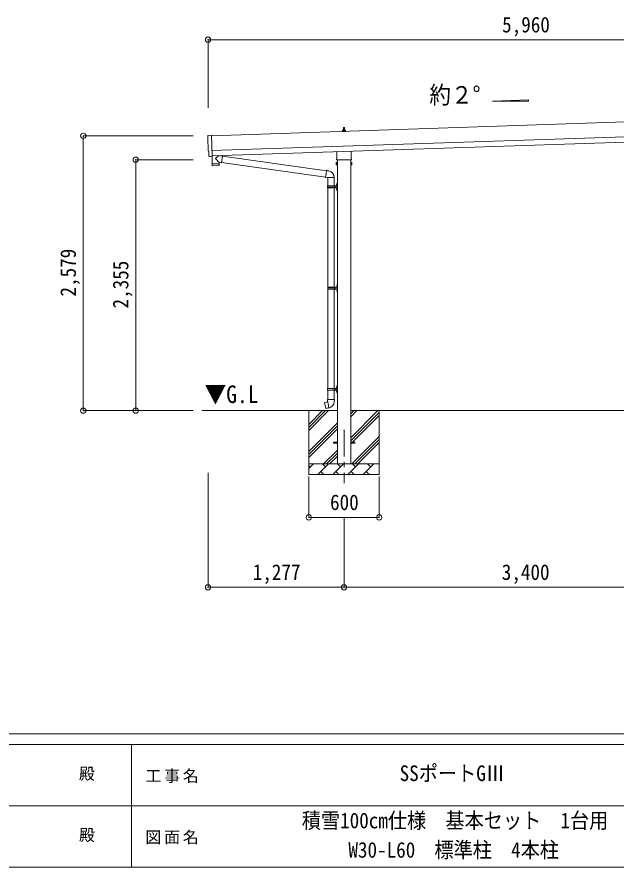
# Model space of a CAD drawing. Units: millimetres at full size, sheet at 1:50. Extents: x -14053 to 14053, y -9700 to 9700.
# Drawn here: x -1822 to 3802, y -9700 to -1722 of the extents above; entities that cross this region are included whole.
import ezdxf
from ezdxf.enums import TextEntityAlignment as Align

# ---------------------------------------------------------------- set-up
doc = ezdxf.new("R2010")
doc.units = ezdxf.units.MM
doc.header["$LTSCALE"] = 50
doc.header["$PDMODE"] = 32
doc.header["$PDSIZE"] = 50
doc.linetypes.add('CHAIN1', pattern=[8, 5, -1, 1, -1])
for name, color, linetype, lineweight in [('0-0_0', 7, 'Continuous', 9), ('0-1_Defpoints', 4, 'Continuous', 9), ('0-2_TEXT1', 7, 'Continuous', 9), ('0-4_OTH_LINE', 7, 'CHAIN1', 9), ('0-6_PARTS1', 6, 'Continuous', 9), ('0-7_PARTS2', 4, 'Continuous', 9), ('0-F', 6, 'Continuous', 9), ('F-0', 7, 'Continuous', 9)]:
    doc.layers.add(name, color=color, linetype=linetype, lineweight=lineweight)
doc.styles.add('ＭＳ ゴシック', font='')
doc.styles.get('ＭＳ ゴシック').set_extended_font_data('MS Gothic')

msp = doc.modelspace()

# ---------------------------------------------------------------- linework, layer by layer
at = {"layer": '0-0_0'}
for p, q in [((1186.05, -5416.95), (-87.91, -5416.95)), ((918.55, -5416.95), (918.55, -6016.95)), ((918.55, -5602), (1103.6, -5416.95)), ((918.55, -5573.72), (1075.31, -5416.95)), ((918.55, -5545.43), (1047.03, -5416.95)), ((1311.05, -5672.05), (1566.14, -5416.95)), ((1311.05, -5474.06), (1368.15, -5416.95)), ((1311.05, -5445.77), (1339.87, -5416.95)), ((4586.05, -5416.95), (1311.05, -5416.95)), ((1578.55, -5416.95), (1578.55, -6016.95)), ((1311.05, -5700.33), (1578.55, -5432.83)), ((1311.05, -5728.62), (1578.55, -5461.12)), ((918.55, -5799.99), (1186.05, -5532.49)), ((918.55, -5828.27), (1186.05, -5560.77)), ((918.55, -5856.56), (1186.05, -5589.06)), ((1320.7, -5916.95), (1578.55, -5659.11)), ((1348.99, -5916.95), (1578.55, -5687.39)), ((1377.27, -5916.95), (1578.55, -5715.68)), ((1056.14, -5916.95), (1186.05, -5787.05)), ((1084.43, -5916.95), (1186.05, -5815.33)), ((1112.71, -5916.95), (1186.05, -5843.62)), ((918.55, -5916.95), (1578.55, -5916.95)), ((918.55, -5959.84), (961.44, -5916.95)), ((932.89, -5945.5), (918.55, -5931.16)), ((1002.86, -6016.95), (1102.86, -5916.95)), ((1074.31, -5945.5), (1045.75, -5916.95)), ((1144.28, -6016.95), (1244.28, -5916.95)), ((1215.73, -5945.5), (1187.18, -5916.95)), ((1285.7, -6016.95), (1385.7, -5916.95)), ((1357.15, -5945.5), (1328.6, -5916.95)), ((1427.12, -6016.95), (1527.12, -5916.95)), ((1498.57, -5945.5), (1470.02, -5916.95)), ((1575.26, -5916.95), (1578.55, -5913.67)), ((1578.55, -6016.95), (918.55, -6016.95)), ((1031.41, -5988.4), (1059.97, -6016.95)), ((1172.84, -5988.4), (1201.39, -6016.95)), ((1314.26, -5988.4), (1342.81, -6016.95)), ((1455.68, -5988.4), (1484.23, -6016.95))]:
    msp.add_line(p, q, dxfattribs=at)
at = {"layer": '0-1_Defpoints'}
for p, q in [((5895.91, -2640.34), (2.9, -2836.77)), ((7.56, -2976.69), (5900.58, -2780.26)), ((1230.3, -2798.19), (1230.3, -2790.47)), ((1230.68, -2789.69), (1266.41, -2789.69)), ((1231.06, -2789.5), (1237.78, -2787.87)), ((1238.16, -2787.69), (1258.93, -2787.69)), ((1238.55, -2786.9), (1238.55, -2782.69)), ((1239.55, -2782.69), (1257.55, -2782.69)), ((1242.55, -2782.69), (1243.27, -2759.16)), ((1244.27, -2758.19), (1252.82, -2758.19)), ((1253.82, -2759.16), (1254.55, -2782.69)), ((1258.55, -2786.9), (1258.55, -2782.69)), ((1266.03, -2789.5), (1259.31, -2787.87)), ((1266.8, -2798.19), (1266.8, -2790.47)), ((9.23, -3026.66), (5902.24, -2830.23)), ((1266.8, -2798.19), (1230.3, -2798.19)), ((-10.27, -3031.08), (-17.19, -3030.95)), ((9.32, -3029.43), (9.36, -3030.43)), ((1180.25, -3052.18), (1180.25, -2987.63)), ((1316.85, -2983.08), (1316.85, -3052.18)), ((1174.55, -3090.45), (1175.31, -3089.13)), ((1174.55, -3090.45), (1174.55, -3107.45)), ((1174.55, -3107.45), (1175.31, -3108.76)), ((1181.55, -3094.04), (1175.31, -3094.04)), ((1181.55, -3103.86), (1175.31, -3103.86)), ((1181.55, -3108.76), (1175.31, -3108.76)), ((1178.55, -3060.95), (1178.55, -3055.45)), ((1316.48, -3064.45), (1180.61, -3064.45)), ((1184.05, -3108.15), (1181.55, -3108.15)), ((1186.05, -3064.45), (1186.05, -5916.95)), ((1311.05, -5916.95), (1311.05, -3064.45)), ((1313.05, -3108.15), (1315.55, -3108.15)), ((1315.55, -3094.04), (1321.79, -3094.04)), ((1315.55, -3103.86), (1321.79, -3103.86)), ((1315.55, -3108.76), (1321.79, -3108.76)), ((1318.55, -3055.45), (1318.55, -3060.95)), ((1322.55, -3090.45), (1321.79, -3089.13)), ((1322.55, -3107.45), (1321.79, -3108.76)), ((1322.55, -3090.45), (1322.55, -3107.45)), ((1148.55, -5712.45), (1186.05, -5712.45)), ((1148.55, -5721.45), (1148.55, -5712.45)), ((1148.55, -5721.45), (1186.05, -5721.45)), ((1311.05, -5712.45), (1348.55, -5712.45)), ((1311.05, -5721.45), (1348.55, -5721.45)), ((1348.55, -5721.45), (1348.55, -5712.45))]:
    msp.add_line(p, q, dxfattribs=at)
for points in [[(-28.77, -2834.39), (2.73, -2831.68), (9.32, -3029.43)], [(-20.13, -3028.06), (-21.7, -2981.05), (-22.3, -2981.07)], [(-9.53, -3030.79), (-8.89, -3030.13), (9.36, -3030.43)], [(1181.55, -3108.76), (1181.55, -3089.13), (1175.31, -3089.13)], [(1181.55, -3108.15), (1181.55, -3089.75), (1184.05, -3089.75)], [(1315.55, -3108.15), (1315.55, -3089.75), (1313.05, -3089.75)], [(1315.55, -3108.76), (1315.55, -3089.13), (1321.79, -3089.13)]]:
    msp.add_lwpolyline(points, dxfattribs=at)
for points in [[(1184.05, -3109.45), (1184.05, -3088.45), (1186.05, -3088.45), (1186.05, -3109.45)], [(1313.05, -3109.45), (1313.05, -3088.45), (1311.05, -3088.45), (1311.05, -3109.45)]]:
    msp.add_lwpolyline(points, close=True, dxfattribs=at)
for centre, radius, start, end in [((1231.3, -2790.47), 1, 103.62699, 180), ((1237.55, -2786.9), 1, 283.62699, 0), ((1242.63, -2783.32), 4.13, 90, 171.17633), ((1239.55, -2783.69), 1, 90, 180), ((1244.27, -2759.19), 1, 90, 178.60509), ((1251.88, -2782.69), 4.83, 133.60282, 180), ((1245.21, -2782.69), 4.83, 0, 46.39718), ((1252.82, -2759.19), 1, 1.39491, 90), ((1254.46, -2783.32), 4.13, 8.82367, 90), ((1257.55, -2783.69), 1, 0, 90), ((1259.55, -2786.9), 1, 180, 256.37301), ((1265.8, -2790.47), 1, 0, 76.37301), ((1178.89, -3091.59), 4.34, 145.61575, 214.38425), ((1190.79, -3098.95), 16.24, 162.41205, 197.58795), ((1178.89, -3106.31), 4.34, 145.61575, 214.38425), ((1182.55, -3055.45), 4, 125.09963, 180), ((1182.55, -3060.95), 4, 180, 194.47751), ((1182.55, -3060.95), 4, 194.47751, 241.04498), ((1314.55, -3060.95), 4, 298.95502, 345.52249), ((1314.55, -3055.45), 4, 0, 54.90037), ((1314.55, -3060.95), 4, 345.52249, 0), ((1318.2, -3091.59), 4.34, 325.61575, 34.38425), ((1306.31, -3098.95), 16.24, 342.41205, 17.58795), ((1318.2, -3106.31), 4.34, 325.61575, 34.38425)]:
    msp.add_arc(centre, radius, start, end, dxfattribs=at)
for centre, major_axis, ratio, start_param, end_param in [((-28.51, -2837.38), (-3, -0.1), 0.99863, 4.7647489, 6.2979817), ((-4789.38, -3066.54), (4760.73, 158.69), 0.99863, 6.2686928, 6.2979817), ((-22.44, -2976.68), (-4.4, -0.15), 0.99863, 6.2686928, 7.8539816), ((-17.13, -3027.95), (-2.11, -2.14), 0.9974, 5.5252311, 7.0411395), ((-10.24, -3030.08), (-0.704, -0.714), 0.9974, 0.7579542, 1.5707963)]:
    msp.add_ellipse(centre, major_axis=major_axis, ratio=ratio, start_param=start_param, end_param=end_param, dxfattribs=at)
at = {"layer": '0-2_TEXT1'}
for p, q in [((70.65, -3024.62), (43.43, -3047.65)), ((108.34, -3027.91), (82.42, -3024.22)), ((108.34, -3027.91), (99.37, -3090.97)), ((108.57, -3029.81), (1084.68, -3165.2)), ((11.36, -3102.63), (12.03, -3115.67)), ((15.83, -3101.49), (15.88, -3102.48)), ((74.89, -3087.49), (43.4, -3054.98)), ((70.8, -3099.65), (70.81, -3100.65)), ((74.89, -3087.49), (99.37, -3090.97)), ((74.89, -3087.49), (75.29, -3099.5)), ((99.14, -3089.07), (1074.26, -3224.3)), ((72.63, -3116.6), (15.12, -3118.52)), ((1085, -3163.38), (1079.47, -3194.75)), ((1085, -3163.38), (1086.14, -3161.4)), ((1086.14, -3161.4), (1089.7, -3162.03)), ((1089.7, -3162.03), (1090.12, -3164.38)), ((1104.63, -3167.2), (1106.32, -3168.83)), ((1106.32, -3168.83), (1108.43, -3169.28)), ((1073.93, -3226.11), (1079.47, -3194.75)), ((1073.93, -3226.11), (1074.33, -3228.37)), ((1073.93, -3226.11), (1079.09, -3226.93)), ((1074.33, -3228.37), (1077.89, -3228.99)), ((1077.89, -3228.99), (1079.09, -3226.93)), ((1079.09, -3226.93), (1093.69, -3229.24)), ((1093.69, -3229.24), (1095.9, -3228.26)), ((1156.19, -3228.65), (1095.01, -3228.65)), ((1096.05, -3228.65), (1096.05, -3307.95)), ((1156.05, -3228.65), (1156.05, -3307.95)), ((1093.05, -3309.95), (1143.38, -3309.95)), ((1093.05, -3323.95), (1143.38, -3323.95)), ((1094.05, -3307.95), (1180.05, -3307.95)), ((1094.05, -3307.95), (1094.05, -3309.95)), ((1094.05, -3325.95), (1094.05, -3323.95)), ((1094.05, -3325.95), (1180.05, -3325.95)), ((1096.05, -3325.95), (1096.05, -4257.95)), ((1153.05, -3307.95), (1153.05, -3312.45)), ((1153.05, -3312.45), (1155.05, -3312.45)), ((1153.05, -3325.95), (1153.05, -3321.45)), ((1153.05, -3321.45), (1155.05, -3321.45)), ((1155.05, -3312.45), (1155.05, -3316.95)), ((1155.05, -3321.45), (1155.05, -3316.95)), ((1156.05, -3325.95), (1156.05, -4257.95)), ((1161.05, -3307.95), (1161.05, -3316.95)), ((1161.05, -3312.45), (1164.05, -3312.45)), ((1161.05, -3325.95), (1161.05, -3316.95)), ((1161.05, -3321.45), (1164.05, -3321.45)), ((1164.05, -3312.45), (1164.05, -3316.95)), ((1164.05, -3321.45), (1164.05, -3316.95)), ((1179.74, -3290.8), (1181.79, -3291.8)), ((1179.74, -3338.8), (1181.79, -3339.8)), ((1181.01, -3288.8), (1181.65, -3288.8)), ((1181.01, -3288.8), (1181.01, -3297.1)), ((1181.01, -3297.1), (1181.65, -3297.1)), ((1181.01, -3336.8), (1181.65, -3336.8)), ((1181.01, -3336.8), (1181.01, -3345.1)), ((1181.01, -3345.1), (1181.65, -3345.1)), ((1181.65, -3288.8), (1181.65, -3297.1)), ((1181.65, -3288.8), (1182.05, -3289.2)), ((1181.65, -3297.1), (1182.05, -3296.7)), ((1181.65, -3336.8), (1181.65, -3345.1)), ((1181.65, -3336.8), (1182.05, -3337.2)), ((1181.65, -3345.1), (1182.05, -3344.7)), ((1181.79, -3291.8), (1182.4, -3292.95)), ((1181.79, -3339.8), (1182.4, -3340.95)), ((1182.05, -3284.95), (1185.05, -3283.45)), ((1182.05, -3284.95), (1182.05, -3316.95)), ((1182.05, -3289.2), (1182.05, -3296.7)), ((1182.05, -3348.95), (1182.05, -3316.95)), ((1182.05, -3337.2), (1182.05, -3344.7)), ((1182.05, -3348.95), (1185.05, -3350.45)), ((1185.05, -3283.45), (1185.05, -3316.95)), ((1185.05, -3283.45), (1186.05, -3283.45)), ((1185.05, -3350.45), (1185.05, -3316.95)), ((1185.05, -3350.45), (1186.05, -3350.45)), ((1186.05, -3283.45), (1186.05, -3316.95)), ((1186.05, -3350.45), (1186.05, -3316.95)), ((1095.55, -4259.95), (1145.88, -4259.95)), ((1095.55, -4273.95), (1145.88, -4273.95)), ((1096.05, -4275.94), (1096.05, -5207.95)), ((1096.55, -4257.95), (1182.55, -4257.95)), ((1096.55, -4257.95), (1096.55, -4259.95)), ((1096.55, -4275.95), (1096.55, -4273.95)), ((1096.55, -4275.95), (1182.55, -4275.95)), ((1155.55, -4257.95), (1155.55, -4262.45)), ((1155.55, -4262.45), (1157.55, -4262.45)), ((1155.55, -4275.95), (1155.55, -4271.45)), ((1155.55, -4271.45), (1157.55, -4271.45)), ((1156.05, -4275.94), (1156.05, -5207.95)), ((1157.55, -4262.45), (1157.55, -4266.95)), ((1157.55, -4271.45), (1157.55, -4266.95)), ((1163.55, -4257.95), (1163.55, -4266.95)), ((1163.55, -4262.45), (1166.55, -4262.45)), ((1163.55, -4275.95), (1163.55, -4266.95)), ((1163.55, -4271.45), (1166.55, -4271.45)), ((1166.55, -4262.45), (1166.55, -4266.95)), ((1166.55, -4271.45), (1166.55, -4266.95)), ((1182.24, -4240.8), (1184.29, -4241.8)), ((1182.24, -4288.8), (1184.29, -4289.8)), ((1183.51, -4238.8), (1184.15, -4238.8)), ((1183.51, -4238.8), (1183.51, -4247.1)), ((1183.51, -4247.1), (1184.15, -4247.1)), ((1183.51, -4286.8), (1184.15, -4286.8)), ((1183.51, -4286.8), (1183.51, -4295.1)), ((1183.51, -4295.1), (1184.15, -4295.1)), ((1184.15, -4238.8), (1184.15, -4247.1)), ((1184.15, -4238.8), (1184.55, -4239.2)), ((1184.15, -4247.1), (1184.55, -4246.7)), ((1184.15, -4286.8), (1184.15, -4295.1)), ((1184.15, -4286.8), (1184.55, -4287.2)), ((1184.15, -4295.1), (1184.55, -4294.7)), ((1184.29, -4241.8), (1184.9, -4242.95)), ((1184.29, -4289.8), (1184.9, -4290.95)), ((1184.55, -4234.95), (1187.55, -4233.45)), ((1184.55, -4234.95), (1184.55, -4266.95)), ((1184.55, -4239.2), (1184.55, -4246.7)), ((1184.55, -4298.95), (1184.55, -4266.95)), ((1184.55, -4287.2), (1184.55, -4294.7)), ((1184.55, -4298.95), (1187.55, -4300.45)), ((1187.55, -4233.45), (1187.55, -4266.95)), ((1187.55, -4233.45), (1188.55, -4233.45)), ((1187.55, -4300.45), (1187.55, -4266.95)), ((1187.55, -4300.45), (1188.55, -4300.45)), ((1188.55, -4233.45), (1188.55, -4266.95)), ((1188.55, -4300.45), (1188.55, -4266.95)), ((1182.05, -5184.95), (1185.05, -5183.45)), ((1182.05, -5184.95), (1182.05, -5216.95)), ((1185.05, -5183.45), (1185.05, -5216.95)), ((1185.05, -5183.45), (1186.05, -5183.45)), ((1186.05, -5183.45), (1186.05, -5216.95)), ((1093.05, -5209.95), (1143.38, -5209.95)), ((1093.05, -5223.95), (1143.38, -5223.95)), ((1094.05, -5207.95), (1180.05, -5207.95)), ((1094.05, -5207.95), (1094.05, -5209.95)), ((1094.05, -5225.95), (1094.05, -5223.95)), ((1094.05, -5225.95), (1180.05, -5225.95)), ((1096.05, -5225.95), (1096.05, -5310.88)), ((1153.05, -5207.95), (1153.05, -5212.45)), ((1153.05, -5212.45), (1155.05, -5212.45)), ((1153.05, -5225.95), (1153.05, -5221.45)), ((1153.05, -5221.45), (1155.05, -5221.45)), ((1155.05, -5212.45), (1155.05, -5216.95)), ((1155.05, -5221.45), (1155.05, -5216.95)), ((1156.05, -5225.95), (1156.05, -5310.88)), ((1161.05, -5207.95), (1161.05, -5216.95)), ((1161.05, -5212.45), (1164.05, -5212.45)), ((1161.05, -5225.95), (1161.05, -5216.95)), ((1161.05, -5221.45), (1164.05, -5221.45)), ((1164.05, -5212.45), (1164.05, -5216.95)), ((1164.05, -5221.45), (1164.05, -5216.95)), ((1179.74, -5190.8), (1181.79, -5191.8)), ((1179.74, -5238.8), (1181.79, -5239.8)), ((1181.01, -5188.8), (1181.65, -5188.8)), ((1181.01, -5188.8), (1181.01, -5197.1)), ((1181.01, -5197.1), (1181.65, -5197.1)), ((1181.01, -5236.8), (1181.65, -5236.8)), ((1181.01, -5236.8), (1181.01, -5245.1)), ((1181.01, -5245.1), (1181.65, -5245.1)), ((1181.65, -5188.8), (1181.65, -5197.1)), ((1181.65, -5188.8), (1182.05, -5189.2)), ((1181.65, -5197.1), (1182.05, -5196.7)), ((1181.65, -5236.8), (1181.65, -5245.1)), ((1181.65, -5236.8), (1182.05, -5237.2)), ((1181.65, -5245.1), (1182.05, -5244.7)), ((1181.79, -5191.8), (1182.4, -5192.95)), ((1181.79, -5239.8), (1182.4, -5240.95)), ((1182.05, -5189.2), (1182.05, -5196.7)), ((1182.05, -5248.95), (1182.05, -5216.95)), ((1182.05, -5237.2), (1182.05, -5244.7)), ((1182.05, -5248.95), (1185.05, -5250.45)), ((1185.05, -5250.45), (1185.05, -5216.95)), ((1185.05, -5250.45), (1186.05, -5250.45)), ((1186.05, -5250.45), (1186.05, -5216.95)), ((1067.59, -5339.33), (1066.78, -5340.5)), ((1066.78, -5340.5), (1076.4, -5395.06)), ((1095.45, -5334.08), (1067.59, -5339.33)), ((1080.33, -5336.72), (1080.12, -5336.97)), ((1094.2, -5310.88), (1092.05, -5311.66)), ((1092.05, -5311.66), (1092.05, -5315.28)), ((1092.05, -5315.28), (1094.29, -5316.09)), ((1094.2, -5310.88), (1126.05, -5310.88)), ((1094.2, -5310.88), (1094.29, -5316.09)), ((1094.29, -5316.09), (1094.55, -5330.88)), ((1094.55, -5330.88), (1095.9, -5332.88)), ((1105.81, -5391.37), (1095.68, -5333.9)), ((1095.7, -5333.08), (1095.7, -5333.78)), ((1095.9, -5332.88), (1095.86, -5332.88)), ((1157.9, -5310.88), (1126.05, -5310.88)), ((1156.23, -5332.82), (1156.16, -5334.98)), ((1157.55, -5330.88), (1156.23, -5332.82)), ((1160.05, -5315.28), (1157.8, -5316.09)), ((1157.9, -5310.88), (1160.05, -5311.66)), ((1160.05, -5311.66), (1160.05, -5315.28)), ((1090.42, -5393.97), (1090.14, -5393.81)), ((1106.11, -5392.14), (1105.87, -5391.47))]:
    msp.add_line(p, q, dxfattribs=at)
for points in [[(8.96, -3030.43), (11.33, -3101.64), (75.29, -3099.5)], [(75.53, -3113.56), (75.33, -3100.5), (11.36, -3102.63)], [(1085, -3163.38), (1090.12, -3164.38), (1104.63, -3167.2)], [(1179.74, -3295.1), (1181.79, -3294.1), (1182.4, -3292.95)], [(1179.74, -3343.1), (1181.79, -3342.1), (1182.4, -3340.95)], [(1182.24, -4245.1), (1184.29, -4244.1), (1184.9, -4242.95)], [(1182.24, -4293.1), (1184.29, -4292.1), (1184.9, -4290.95)], [(1179.74, -5195.1), (1181.79, -5194.1), (1182.4, -5192.95)], [(1179.74, -5243.1), (1181.79, -5242.1), (1182.4, -5240.95)], [(1082.57, -5336.51), (1082.29, -5336.35), (1080.33, -5336.72)], [(1157.9, -5310.88), (1157.8, -5316.09), (1157.55, -5330.88)], [(1105.54, -5391.28), (1077.56, -5395.88), (1076.4, -5395.06)], [(1092.61, -5393.41), (1092.39, -5393.64), (1090.42, -5393.97)]]:
    msp.add_lwpolyline(points, dxfattribs=at)
for centre, radius, start, end in [((46.82, -3051.33), 5, 132.56466, 226.88314), ((15.02, -3115.52), 3, 182.90915, 271.95747), ((72.53, -3113.6), 3, 271.90915, 0.90915), ((1095.9, -3228.26), 60.3, 359.62495, 78), ((1141.8, -3316.95), 49.25, 171.82876, 180.00002), ((1141.8, -3316.95), 49.25, 180.00002, 188.17127), ((1143.38, -3307.95), 2, 270, 359.99998), ((1143.38, -3325.95), 2, 0.00005, 90.00004), ((1185.34, -3292.95), 6, 136.21765, 223.78235), ((1185.34, -3340.95), 6, 136.21765, 223.78235), ((1180.05, -3305.95), 2, 270, 359.99998), ((1180.05, -3327.95), 2, 0.00005, 90.00004), ((1144.3, -4266.95), 49.25, 171.82876, 180.00002), ((1144.3, -4266.95), 49.25, 180.00002, 188.17127), ((1145.88, -4257.95), 2, 270, 359.99998), ((1145.88, -4275.95), 2, 0.00005, 90.00004), ((1187.84, -4242.95), 6, 136.21765, 223.78235), ((1187.84, -4290.95), 6, 136.21765, 223.78235), ((1182.55, -4255.95), 2, 270, 359.99998), ((1182.55, -4277.95), 2, 0.00005, 90.00004), ((1141.8, -5216.95), 49.25, 171.82876, 180.00002), ((1141.8, -5216.95), 49.25, 180.00002, 188.17127), ((1143.38, -5207.95), 2, 270, 359.99998), ((1143.38, -5225.95), 2, 0.00005, 90.00004), ((1185.34, -5192.95), 6, 136.21765, 223.78235), ((1185.34, -5240.95), 6, 136.21765, 223.78235), ((1180.05, -5205.95), 2, 270, 359.99998), ((1180.05, -5227.95), 2, 0.00005, 90.00004), ((1095.4, -5333.78), 0.3, 280.66842, 0), ((1095.9, -5333.08), 0.2, 100, 180), ((1095.9, -5332.88), 60.3, 279.96938, 358), ((1105.59, -5391.58), 0.3, 20, 99.33158), ((1106.3, -5392.07), 0.2, 200, 279.96938)]:
    msp.add_arc(centre, radius, start, end, dxfattribs=at)
at = {"layer": '0-4_OTH_LINE'}
msp.add_line((1248.55, -5596.95), (1248.55, -6096.95), dxfattribs=at)
at = {"layer": '0-6_PARTS1'}
for p, q in [((-28.4, -1936.22), (-28.4, -2576.02)), ((-1199.8, -2837.97), (-168.54, -2837.97)), ((-707.32, -3061.95), (-168.54, -3061.95)), ((-1199.8, -5416.95), (-168.54, -5416.95)), ((-707.32, -5416.95), (-168.54, -5416.95)), ((-28.5, -7074.78), (-28.5, -5999.41)), ((918.55, -6419.25), (918.55, -6035.68)), ((1578.55, -6419.25), (1578.55, -6035.68)), ((918.55, -6419.25), (1578.55, -6419.25)), ((1248.55, -7074.78), (1248.55, -6419.25)), ((1248.55, -7074.78), (1248.55, -6419.25))]:
    msp.add_line(p, q, dxfattribs=at)
for p in [(-28.4, -1936.22), (-1199.8, -2837.97), (-707.32, -3061.95), (-1199.8, -5416.95), (-707.32, -5416.95), (918.55, -6419.25), (1578.55, -6419.25), (-28.5, -7074.78), (1248.55, -7074.78)]:
    msp.add_point(p, dxfattribs=at)
at = {"layer": '0-7_PARTS2'}
for p, q in [((2643.23, -2511.76), (2979.23, -2499.35)), ((2979.23, -2511.76), (2643.23, -2511.76)), ((2979.23, -2499.35), (2979.23, -2511.76))]:
    msp.add_line(p, q, dxfattribs=at)
at = {"layer": '0-F'}
for p, q in [((-28.4, -1936.22), (5931.56, -1936.22)), ((-1199.8, -5416.95), (-1199.8, -2837.97)), ((-707.32, -5416.95), (-707.32, -3061.95)), ((1248.55, -7074.78), (-28.5, -7074.78)), ((1248.55, -7074.78), (4648.55, -7074.78))]:
    msp.add_line(p, q, dxfattribs=at)
at = {"layer": 'F-0', "color": 5, "lineweight": 5}
for p, q in [((-14053.43, -8450), (13346.57, -8450)), ((-14053.43, -8550), (8901.98, -8550)), ((-748.03, -8550), (-748.03, -9700)), ((-5748.03, -9125), (4501.97, -9125)), ((-14053.43, -9700), (13346.57, -9700))]:
    msp.add_line(p, q, dxfattribs=at)

# ---------------------------------------------------------------- texts
at = {"layer": '0-0_0', "style": 'ＭＳ ゴシック', "width": 0.9}
msp.add_text('▼G.L', height=165, dxfattribs=at).set_placement((-60.19, -5394.73), align=Align.BOTTOM_LEFT)
at = {"layer": '0-6_PARTS1', "color": 7, "style": 'ＭＳ ゴシック', "width": 0.9}
for s, p in [('5,960', (2732.83, -1911.22)), ('600', (1117.3, -6394.25)), ('1,277', (391.27, -7049.78)), ('3,400', (2729.8, -7049.78))]:
    msp.add_text(s, height=146.6, dxfattribs=at).set_placement(p, align=Align.BOTTOM_LEFT)
for s, p in [('2,579', (-1224.8, -4346.21)), ('2,355', (-732.32, -4458.2))]:
    msp.add_text(s, height=146.6, rotation=90, dxfattribs=at).set_placement(p, align=Align.BOTTOM_LEFT)
at = {"layer": '0-7_PARTS2', "color": 7, "style": 'ＭＳ ゴシック', "width": 0.9}
msp.add_text('約２°', height=165, dxfattribs=at).set_placement((2050.45, -2585.63), align=Align.BOTTOM_LEFT)
at = {"layer": 'F-0', "style": 'ＭＳ ゴシック'}
for p in [(-1240.88, -8912.5), (-1240.88, -9487.5)]:
    msp.add_text('殿', height=110, dxfattribs=at).set_placement(p, align=Align.BOTTOM_LEFT)
at = {"layer": 'F-0', "style": 'ＭＳ ゴシック', "width": 0.9}
for s, p in [('SSポートGⅢ', (1770.72, -8937.5)), ('積雪100cm仕様\u3000基本セット\u30001台用', (851.97, -9380.76)), ('W30-L60\u3000標準柱\u30004本柱', (1289.47, -9656.45))]:
    msp.add_text(s, height=146.6, dxfattribs=at).set_placement(p, align=Align.BOTTOM_LEFT)
at = {"layer": 'F-0', "char_height": 110, "attachment_point": 7, "style": 'ＭＳ ゴシック'}
for s, insert in [('\\T1.17;工事名', (-616.19, -8912.5)), ('\\T1.17;図面名', (-616.19, -9487.5))]:
    msp.add_mtext(s, dxfattribs=dict(at, insert=insert))

doc.saveas('drawing.dxf')
